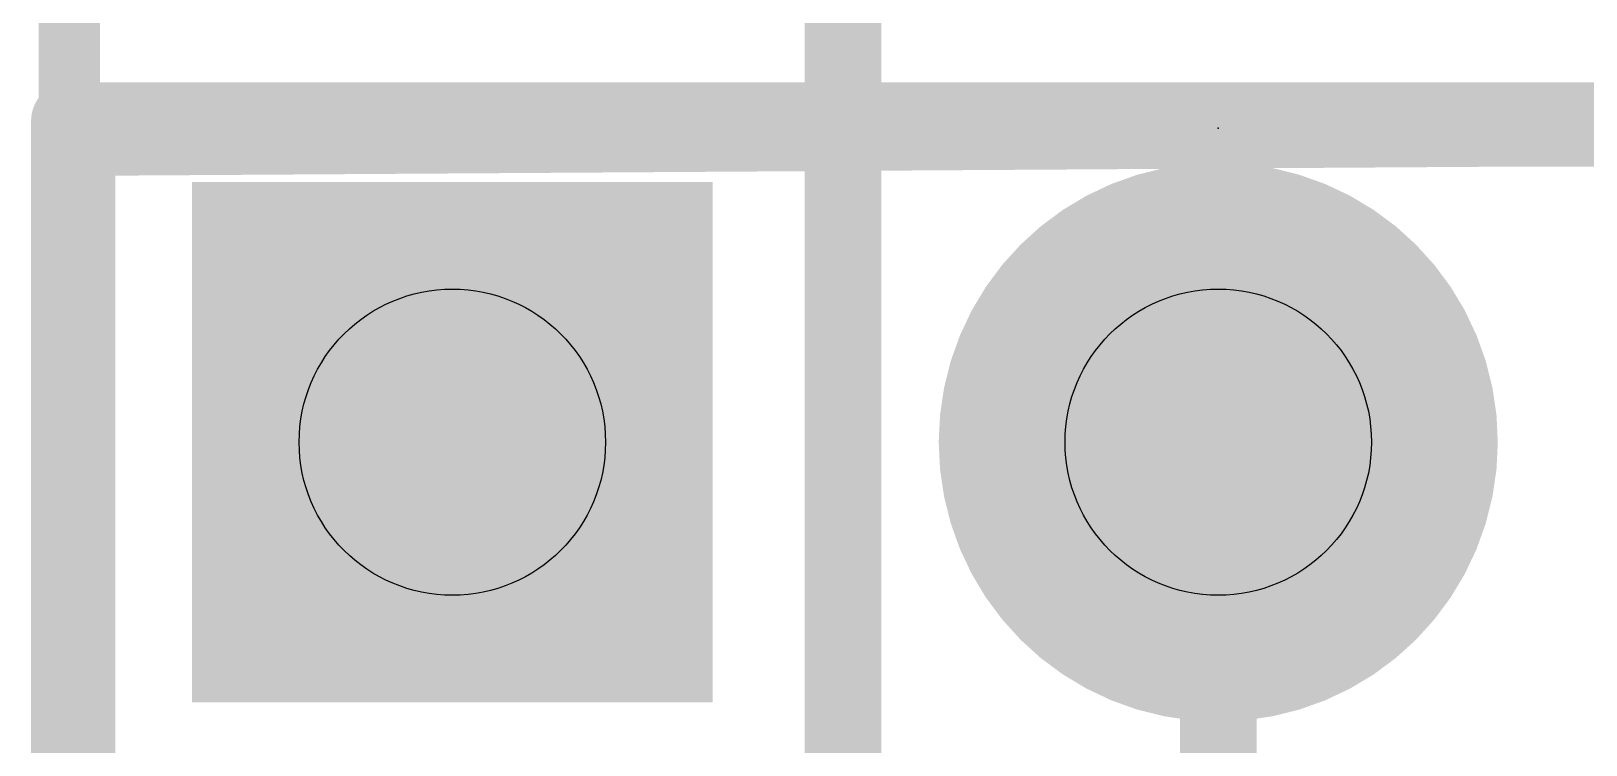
# Model space of a CAD drawing. Extents: x -32 to 75, y -66 to 21.
# Drawn here: x -0.13 to 5.03, y 9.38 to 11.75 of the extents above; entities that cross this region are included whole.
import ezdxf

# ---------------------------------------------------------------- set-up
doc = ezdxf.new("R2010")
doc.units = 0
for name, color, linetype in [('1', 12, 'CONTINUOUS'), ('16', 132, 'CONTINUOUS'), ('17', 110, 'CONTINUOUS'), ('20', 31, 'CONTINUOUS'), ('23', 53, 'CONTINUOUS'), ('29', 253, 'CONTINUOUS'), ('30', 253, 'CONTINUOUS'), ('44', 253, 'CONTINUOUS'), ('47', 253, 'CONTINUOUS'), ('51', 53, 'CONTINUOUS')]:
    doc.layers.add(name, color=color, linetype=linetype)

# ---------------------------------------------------------------- blocks, each defined once
blk = doc.blocks.new('RECT')
blk.add_solid([(-0.5, -0.5), (0.5, -0.5), (-0.5, 0.5), (0.5, 0.5)])
blk = doc.blocks.new('SQUAREP')
blk.add_solid([(-0.5, -0.5), (0.5, -0.5), (-0.5, 0.5), (0.5, 0.5)])
blk = doc.blocks.new('ROUNDP')
at = {"const_width": 0.5}
blk.add_lwpolyline([(0, -0.25, 1), (0, 0.25, 1), (0, -0.25)], format="xyb", dxfattribs=at)

msp = doc.modelspace()

# ---------------------------------------------------------------- linework, layer by layer
at = {"layer": '1', "const_width": 0.254}
for points in [[(0, 11.4554), (5.334, 11.4554)], [(0, 0), (0, 11.4554)], [(3.81, 7.62), (3.81, 10.3886)]]:
    msp.add_lwpolyline(points, dxfattribs=at)
at = {"layer": '1', "const_width": 0.127}
for points in [[(0, 11.5189, 1), (0, 11.3919)], [(0.0635, 11.4554, 1), (-0.0635, 11.4554)], [(3.8735, 10.3886, 1), (3.7465, 10.3886)]]:
    msp.add_lwpolyline(points, format="xyb", dxfattribs=at)
at = {"layer": '16', "const_width": 0.254}
for points in [[(2.5654, 3.048), (2.5654, 12.5222)], [(0.0254, 11.3991), (4.8006, 11.43)], [(4.8006, 11.43), (5.334, 11.43)], [(0.0254, 0), (0.0254, 11.3991)]]:
    msp.add_lwpolyline(points, dxfattribs=at)
at = {"layer": '16', "const_width": 0.127}
for points in [[(4.8006, 11.4935, 1), (4.8006, 11.3665)], [(4.801, 11.3665, 1), (4.8002, 11.4935)], [(0.025, 11.4626, 1), (0.0258, 11.3356)], [(0.0889, 11.3991, 1), (-0.0381, 11.3991)]]:
    msp.add_lwpolyline(points, format="xyb", dxfattribs=at)
at = {"layer": '20', "const_width": 0.2032}
msp.add_lwpolyline([(0, 1.27), (0, 12.7)], dxfattribs=at)
at = {"layer": '23'}
msp.add_point((3.81, 11.43), dxfattribs=at)
at = {"layer": '44'}
for centre in [(1.27, 10.3886), (3.81, 10.3886)]:
    msp.add_circle(centre, 0.508, dxfattribs=at)
at = {"layer": '47', "const_width": 0.13}
msp.add_lwpolyline([(0, 0), (0, 21)], dxfattribs=at)

# ---------------------------------------------------------------- block references
at = {"layer": '17'}
for name, p, xscale, yscale in [('ROUNDP', (3.81, 10.3886), 1.651, 1.651), ('ROUNDP', (3.81, 10.3886), 1.651, 1.651), ('SQUAREP', (1.27, 10.3886), 1.524, 1.524), ('SQUAREP', (1.27, 10.3886), 1.524, 1.524)]:
    msp.add_blockref(name, p, dxfattribs=dict(at, xscale=xscale, yscale=yscale))
at = {"layer": '29'}
for name, p, xscale, yscale in [('ROUNDP', (3.81, 10.3886), 1.8542, 1.8542), ('SQUAREP', (1.27, 10.3886), 1.7272, 1.7272)]:
    msp.add_blockref(name, p, dxfattribs=dict(at, xscale=xscale, yscale=yscale))
at = {"layer": '30'}
for name, p, xscale, yscale in [('ROUNDP', (3.81, 10.3886), 1.8542, 1.8542), ('SQUAREP', (1.27, 10.3886), 1.7272, 1.7272)]:
    msp.add_blockref(name, p, dxfattribs=dict(at, xscale=xscale, yscale=yscale))
at = {"layer": '51', "xscale": 0.508, "yscale": 0.508}
for p in [(1.27, 10.16), (3.81, 10.16)]:
    msp.add_blockref('RECT', p, dxfattribs=at)

doc.saveas('drawing.dxf')
